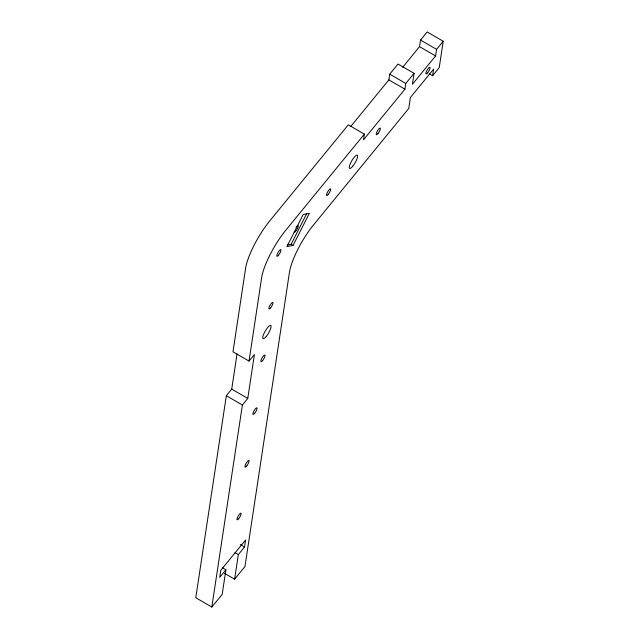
<?xml version="1.0" encoding="UTF-8"?>
<svg xmlns="http://www.w3.org/2000/svg" width="639" height="639" viewBox="0 0 639 639"><rect width="100%" height="100%" fill="white"/><g stroke="black" fill="none" stroke-linecap="round" stroke-linejoin="round"><path stroke-width="0.96" d="M237.037 353.982L231.725 389.119L226.342 395.709L195.782 597.745L211.828 607.05L222.188 594.39L225.902 569.788L222.524 567.831M211.828 607.05L242.389 405.014L247.772 398.424L254.41 354.509L249.026 361.091L232.979 351.785L245.6 268.332A38.34 9.665 -59.9 0 1 269.626 221.046L348.319 124.813L364.366 134.118L363.503 139.821L404.918 89.172L405.781 83.461L414.064 73.333L398.017 64.028L389.734 74.156L388.871 79.867L350.587 126.682M249.026 361.091L261.647 277.638A38.34 9.665 -59.9 0 1 285.681 230.352L364.366 134.118M224.473 573.311L234.609 579.19L238.331 554.596L244.537 547L245.608 539.971L220.759 570.363L219.696 577.392L225.902 569.788M414.064 73.333L412.403 84.316L435.598 55.944L436.589 49.363L443.218 41.255L427.171 31.95L420.542 40.057L419.543 46.639L402.626 67.343M429.224 73.757L432.603 75.714L433.601 69.124L410.414 97.487L408.752 108.47L313.493 224.968A38.34 9.665 -59.9 0 0 289.467 272.254L244.961 566.529L234.609 579.19M443.218 41.255L439.233 67.606L432.603 75.714M287.614 244.985L291.12 244.306L306.552 213.937M293.045 245.424L309.356 213.322L303.213 214.512L286.903 246.614L293.045 245.424L291.12 244.306M420.542 40.057L436.589 49.363M419.543 46.639L435.598 55.944M389.734 74.156L405.781 83.461M388.871 79.867L404.918 89.172M231.725 389.119L247.772 398.424M226.342 395.709L242.389 405.014M240.32 544.548L244.537 547M234.952 552.639L238.331 554.596M297.063 226.07A3.834 0.966 -59.9 0 1 297.431 228.61A3.834 0.966 -59.9 0 1 294.116 231.861M295.993 227.388A3.834 0.966 -59.9 0 1 296.536 226.653M266.255 336.441A7.668 1.933 -59.9 0 0 270.84 325.467A7.668 1.933 -59.9 0 0 263.667 334.237A7.668 1.933 -59.9 0 0 266.255 336.441M352.76 166.204A7.668 1.933 -59.9 0 0 357.345 155.229A7.668 1.933 -59.9 0 0 350.172 164.007A7.668 1.933 -59.9 0 0 352.76 166.204M262.605 360.596A3.834 0.966 -59.9 0 0 264.897 355.108A3.834 0.966 -59.9 0 0 261.311 359.493A3.834 0.966 -59.9 0 0 262.605 360.596M328.246 194.4A3.834 0.966 -59.9 0 0 330.539 188.912A3.834 0.966 -59.9 0 0 326.952 193.297A3.834 0.966 -59.9 0 0 328.246 194.4M377.945 133.623A3.834 0.966 -59.9 0 0 380.237 128.135A3.834 0.966 -59.9 0 0 376.651 132.521A3.834 0.966 -59.9 0 0 377.945 133.623M254.634 413.297A3.834 0.966 -59.9 0 0 256.926 407.81A3.834 0.966 -59.9 0 0 253.34 412.203A3.834 0.966 -59.9 0 0 254.634 413.297M238.69 518.708A3.834 0.966 -59.9 0 0 240.983 513.221A3.834 0.966 -59.9 0 0 237.396 517.614A3.834 0.966 -59.9 0 0 238.69 518.708M270.577 307.886A3.834 0.966 -59.9 0 0 272.869 302.399A3.834 0.966 -59.9 0 0 269.283 306.792A3.834 0.966 -59.9 0 0 270.577 307.886M278.548 255.185A3.834 0.966 -59.9 0 0 280.841 249.697A3.834 0.966 -59.9 0 0 277.254 254.082A3.834 0.966 -59.9 0 0 278.548 255.185M427.643 72.838A3.834 0.966 -59.9 0 0 429.935 67.351A3.834 0.966 -59.9 0 0 426.341 71.736A3.834 0.966 -59.9 0 0 427.643 72.838M246.662 466.007A3.834 0.966 -59.9 0 0 248.954 460.519A3.834 0.966 -59.9 0 0 245.368 464.904A3.834 0.966 -59.9 0 0 246.662 466.007"/></g></svg>
